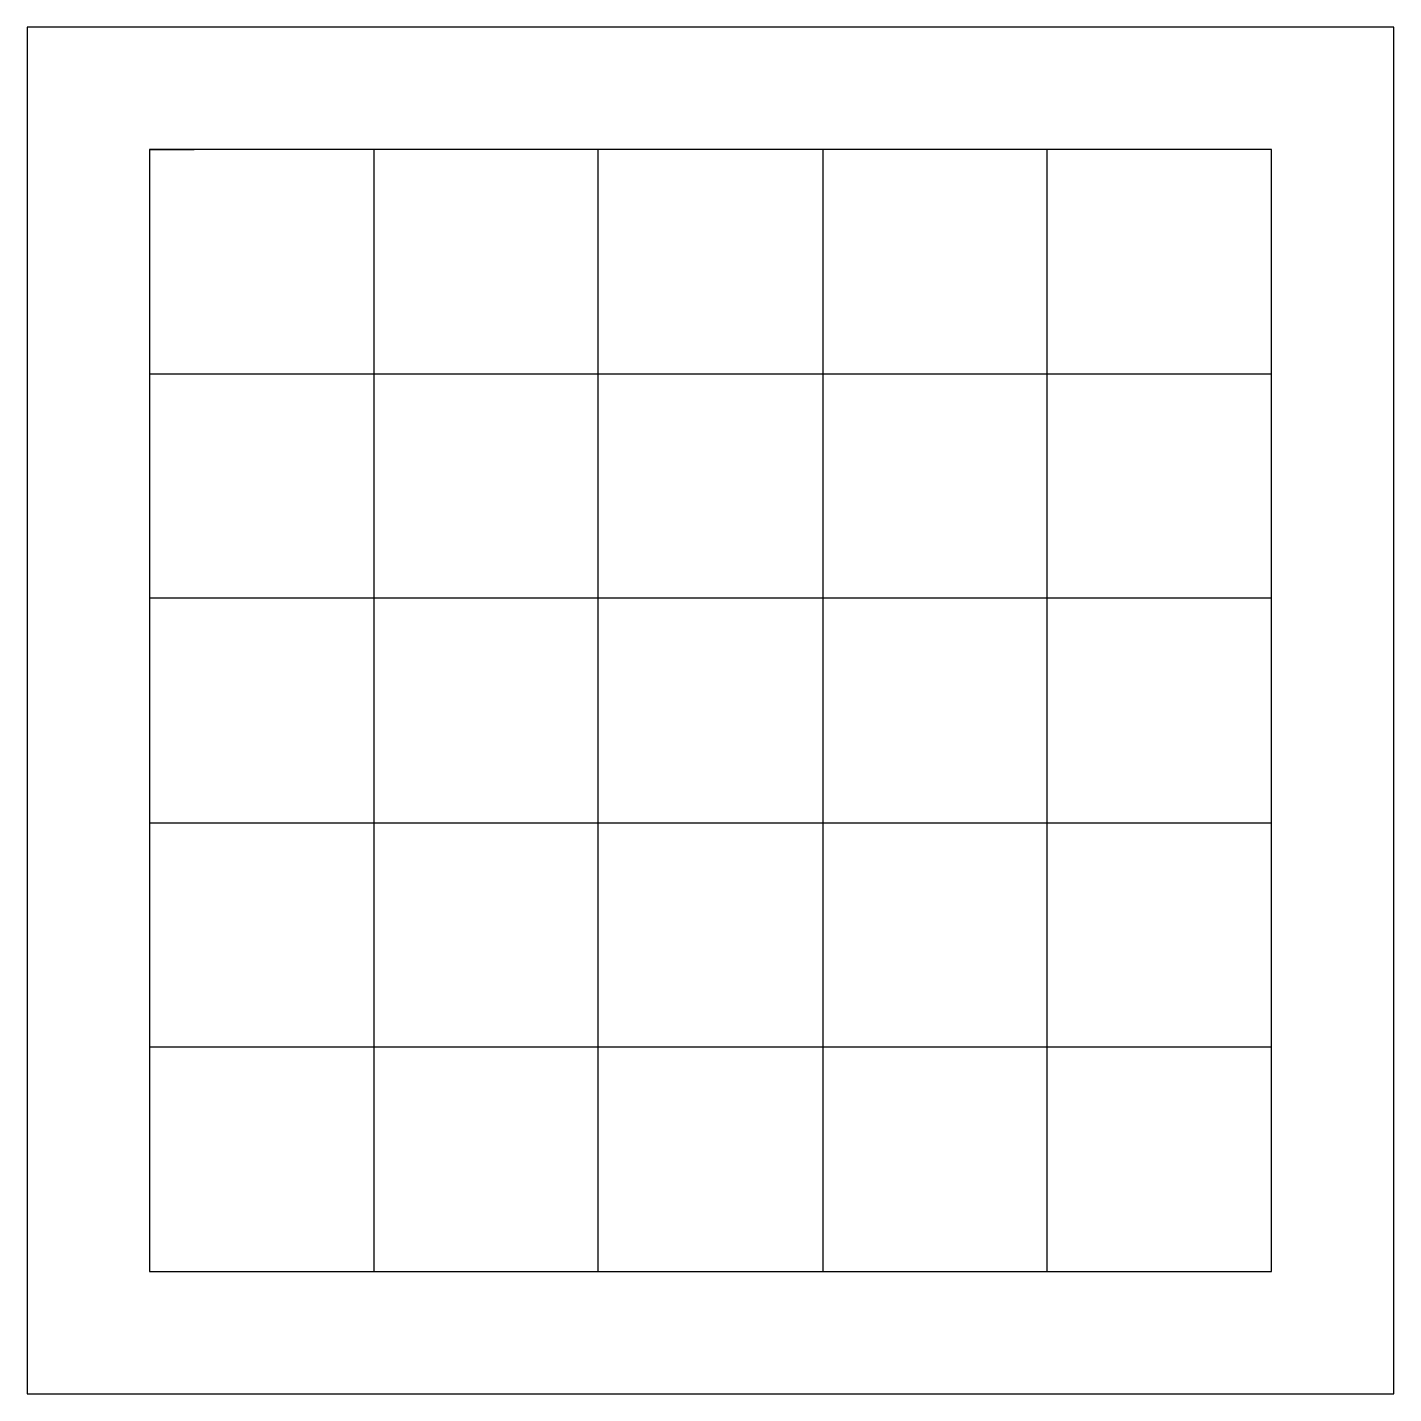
# Model space of a CAD drawing. Header units: millimetres. Extents: x 46.87 to 53.13, y 16.96 to 23.22.
import ezdxf

# ---------------------------------------------------------------- set-up
doc = ezdxf.new("R2010")
doc.units = ezdxf.units.MM

msp = doc.modelspace()

# ---------------------------------------------------------------- linework, layer by layer
for p, q in [((47.428, 22.6588), (47.6338, 22.6588)), ((48.4568, 22.6588), (48.4568, 17.5149)), ((49.4856, 17.5149), (49.4856, 22.6588)), ((50.5144, 22.6588), (50.5144, 17.5149)), ((51.5432, 17.5149), (51.5432, 22.6588)), ((47.428, 21.63), (52.572, 21.63)), ((52.572, 20.6013), (47.428, 20.6013)), ((47.428, 19.5725), (52.572, 19.5725)), ((52.572, 18.5437), (47.428, 18.5437))]:
    msp.add_line(p, q)
for points in [[(46.8686, 16.9554), (53.1314, 16.9554), (53.1314, 23.2183), (46.8686, 23.2183)], [(47.428, 17.5149), (52.572, 17.5149), (52.572, 22.6588), (47.428, 22.6588)]]:
    msp.add_lwpolyline(points, close=True)

doc.saveas('drawing.dxf')
